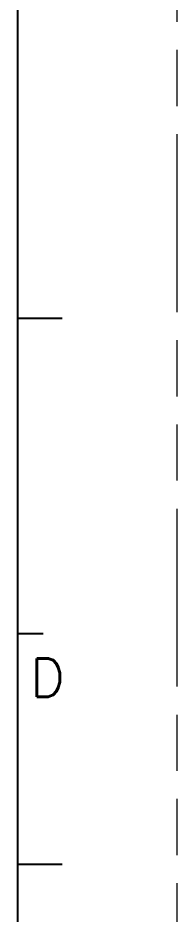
# Model space of a CAD drawing. Header units: millimetres. Extents: x 76 to 353, y -5 to 190.
# Drawn here: x 344.14 to 352.62, y 42.49 to 90.34 of the extents above; entities that cross this region are included whole.
import ezdxf

# ---------------------------------------------------------------- set-up
doc = ezdxf.new("R2010")
doc.units = ezdxf.units.MM
doc.linetypes.add('PHANTOM', pattern=[29.5, 9.5, -1.5, 3, -1.5, 3, -1.5, 9.5])
doc.layers.add('0PAPERF', color=2, linetype='PHANTOM', lineweight=9, plot=False)
doc.styles.add('SIMPLEX', font='simplex.shx')

msp = doc.modelspace()

# ---------------------------------------------------------------- linework, layer by layer
for p, q in [((344.135, 0.023), (344.135, 179.853)), ((344.135, 74.304), (346.493, 74.304)), ((344.135, 57.466), (345.482, 57.466)), ((344.135, 45.149), (346.493, 45.149))]:
    msp.add_line(p, q)
at = {"layer": '0PAPERF'}
msp.add_line((352.624, -5.365), (352.624, 189.96), dxfattribs=at)

# ---------------------------------------------------------------- texts
at = {"style": 'SIMPLEX'}
msp.add_text('D', height=2.047, dxfattribs=at).set_placement((344.791, 54.098))

doc.saveas('drawing.dxf')
